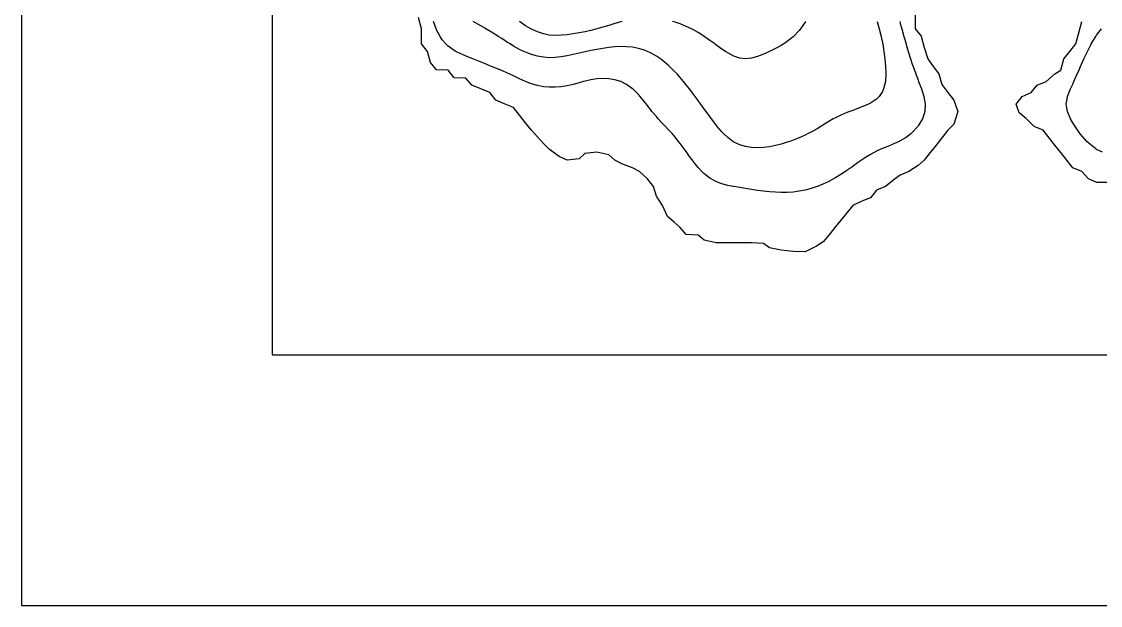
# Model space of a CAD drawing. Header units: metres. Extents: x 0 to 110, y 0 to 110.
# Drawn here: x 0 to 39.82, y 0 to 21.54 of the extents above; entities that cross this region are included whole.
import ezdxf

# ---------------------------------------------------------------- set-up
doc = ezdxf.new("R2010")
doc.units = ezdxf.units.M
for name, color, linetype in [('islands', 7, 'Continuous'), ('laser', 7, 'Continuous'), ('outline', 7, 'Continuous')]:
    doc.layers.add(name, color=color, linetype=linetype)

msp = doc.modelspace()

# ---------------------------------------------------------------- linework, layer by layer
at = {"layer": 'islands'}
for points in [[(9.25, 26.16), (9.25, 9.25), (43.82, 9.25)], [(32.98, 23.49), (32.98, 21.27), (33.2, 21), (33.31, 20.58), (33.45, 20.17), (33.64, 19.89), (33.86, 19.61), (33.97, 19.22), (34.19, 18.92), (34.41, 18.64), (34.55, 18.23), (34.41, 17.76), (34.19, 17.54), (33.75, 16.98), (33.53, 16.71), (33.31, 16.43), (33.09, 16.23), (32.75, 16.01), (32.43, 15.88), (32.21, 15.71), (31.88, 15.46), (31.55, 15.32), (31.33, 15.04), (31.01, 14.91), (30.68, 14.75), (30.46, 14.49), (30.24, 14.21), (30.02, 13.94), (29.8, 13.66), (29.58, 13.41), (29.34, 13.25), (28.92, 13.05), (28.48, 13.06), (28.04, 13.11), (27.6, 13.2), (27.38, 13.35), (26.94, 13.38), (25.63, 13.38), (25.19, 13.48), (24.97, 13.66), (24.53, 13.68), (24.31, 13.94), (24.09, 14.14), (23.84, 14.35), (23.65, 14.76), (23.43, 15.1), (23.32, 15.46), (23.1, 15.74), (22.81, 16.01), (22.55, 16.15), (22.15, 16.29), (21.89, 16.43), (21.67, 16.63), (21.23, 16.73), (20.79, 16.68), (20.58, 16.48), (20.14, 16.43), (19.84, 16.57), (19.48, 16.82), (19.26, 17.04), (18.82, 17.54), (18.6, 17.81), (18.16, 18.37), (17.85, 18.5), (17.5, 18.64), (17.28, 18.92), (16.62, 19.2), (16.4, 19.46), (15.96, 19.47), (15.74, 19.75), (15.31, 19.76), (15.09, 20.03), (14.98, 20.44), (14.76, 20.72), (14.76, 21.27), (14.65, 21.69)], [(40.12, 15.6), (39.68, 15.6), (39.38, 15.74), (39.13, 16.01), (38.8, 16.15), (38.36, 16.71), (38.14, 16.98), (37.7, 17.54), (37.37, 17.67), (37.09, 17.95), (36.82, 18.17), (36.71, 18.5), (36.93, 18.78), (37.26, 18.92), (37.48, 19.2), (37.81, 19.33), (38.13, 19.61), (38.36, 19.75), (38.47, 20.17), (38.69, 20.44), (38.91, 20.72), (39.02, 21.13), (39.13, 21.55)]]:
    msp.add_lwpolyline(points, dxfattribs=at)
at = {"layer": 'laser'}
for points in [[(32.412, 21.549), (32.433, 21.477), (32.487, 21.272), (32.566, 20.995), (32.646, 20.719), (32.652, 20.698), (32.723, 20.442), (32.807, 20.165), (32.872, 19.974), (32.902, 19.888), (33.003, 19.612), (33.091, 19.38), (33.109, 19.335), (33.209, 19.058), (33.296, 18.781), (33.311, 18.699), (33.348, 18.504), (33.34, 18.228), (33.311, 18.134), (33.248, 17.951), (33.091, 17.698), (33.075, 17.674), (32.872, 17.446), (32.817, 17.397), (32.652, 17.267), (32.433, 17.138), (32.395, 17.121), (32.213, 17.038), (31.993, 16.95), (31.774, 16.859), (31.74, 16.844), (31.554, 16.756), (31.335, 16.639), (31.214, 16.567), (31.115, 16.505), (30.895, 16.357), (30.801, 16.29), (30.676, 16.201), (30.456, 16.046), (30.407, 16.014), (30.237, 15.901), (30.017, 15.766), (29.963, 15.737), (29.798, 15.646), (29.578, 15.54), (29.38, 15.46), (29.358, 15.451), (29.139, 15.378), (28.919, 15.322), (28.7, 15.281), (28.48, 15.254), (28.261, 15.239), (28.041, 15.235), (27.821, 15.242), (27.602, 15.258), (27.382, 15.283), (27.163, 15.314), (26.943, 15.349), (26.724, 15.385), (26.504, 15.42), (26.284, 15.457), (26.267, 15.46), (26.065, 15.498), (25.845, 15.555), (25.626, 15.64), (25.454, 15.737), (25.406, 15.764), (25.186, 15.934), (25.109, 16.014), (24.967, 16.16), (24.864, 16.29), (24.747, 16.437), (24.656, 16.567), (24.528, 16.744), (24.458, 16.844), (24.308, 17.047), (24.252, 17.121), (24.089, 17.322), (24.02, 17.397), (23.869, 17.566), (23.762, 17.674), (23.649, 17.797), (23.5, 17.951), (23.43, 18.034), (23.263, 18.228), (23.21, 18.297), (23.047, 18.504), (22.991, 18.579), (22.828, 18.781), (22.771, 18.846), (22.562, 19.058), (22.552, 19.066), (22.332, 19.219), (22.116, 19.335), (22.112, 19.336), (21.893, 19.399), (21.673, 19.432), (21.454, 19.44), (21.234, 19.425), (21.015, 19.392), (20.795, 19.347), (20.742, 19.335), (20.575, 19.287), (20.356, 19.226), (20.136, 19.175), (19.917, 19.137), (19.697, 19.117), (19.477, 19.118), (19.258, 19.14), (19.038, 19.185), (18.819, 19.251), (18.602, 19.335), (18.599, 19.336), (18.38, 19.431), (18.16, 19.535), (17.996, 19.612), (17.94, 19.637), (17.721, 19.735), (17.501, 19.826), (17.342, 19.888), (17.282, 19.913), (17.062, 20.002), (16.843, 20.091), (16.654, 20.165), (16.623, 20.178), (16.403, 20.272), (16.184, 20.368), (16.03, 20.442), (15.964, 20.479), (15.745, 20.634), (15.655, 20.719), (15.525, 20.869), (15.447, 20.995), (15.305, 21.262), (15.302, 21.272), (15.198, 21.549)], [(31.576, 21.549), (31.652, 21.272), (31.722, 20.995), (31.774, 20.763), (31.783, 20.719), (31.829, 20.442), (31.866, 20.165), (31.891, 19.888), (31.899, 19.612), (31.88, 19.335), (31.817, 19.058), (31.774, 18.962), (31.656, 18.781), (31.554, 18.685), (31.335, 18.534), (31.28, 18.504), (31.115, 18.434), (30.895, 18.349), (30.676, 18.267), (30.573, 18.228), (30.456, 18.184), (30.237, 18.092), (30.017, 17.984), (29.957, 17.951), (29.798, 17.86), (29.578, 17.725), (29.496, 17.674), (29.358, 17.591), (29.139, 17.466), (29.009, 17.397), (28.919, 17.354), (28.7, 17.257), (28.48, 17.168), (28.356, 17.121), (28.261, 17.089), (28.041, 17.023), (27.821, 16.968), (27.602, 16.925), (27.382, 16.897), (27.163, 16.885), (26.943, 16.893), (26.724, 16.927), (26.504, 16.993), (26.284, 17.096), (26.246, 17.121), (26.065, 17.26), (25.917, 17.397), (25.845, 17.476), (25.678, 17.674), (25.626, 17.741), (25.468, 17.951), (25.406, 18.034), (25.265, 18.228), (25.186, 18.334), (25.063, 18.504), (24.967, 18.634), (24.858, 18.781), (24.747, 18.927), (24.649, 19.058), (24.528, 19.21), (24.429, 19.335), (24.308, 19.476), (24.191, 19.612), (24.089, 19.717), (23.918, 19.888), (23.869, 19.932), (23.649, 20.114), (23.583, 20.165), (23.43, 20.266), (23.21, 20.39), (23.097, 20.442), (22.991, 20.485), (22.771, 20.551), (22.552, 20.594), (22.332, 20.616), (22.112, 20.62), (21.893, 20.608), (21.673, 20.585), (21.454, 20.553), (21.234, 20.516), (21.015, 20.474), (20.854, 20.442), (20.795, 20.429), (20.575, 20.378), (20.356, 20.329), (20.136, 20.283), (19.917, 20.244), (19.697, 20.218), (19.477, 20.21), (19.258, 20.224), (19.038, 20.262), (18.819, 20.324), (18.599, 20.41), (18.533, 20.442), (18.38, 20.516), (18.16, 20.64), (18.031, 20.719), (17.94, 20.776), (17.721, 20.918), (17.595, 20.995), (17.501, 21.057), (17.282, 21.19), (17.137, 21.272), (17.062, 21.318), (16.843, 21.445), (16.666, 21.549)], [(22.15, 21.549), (22.112, 21.539), (21.893, 21.472), (21.673, 21.402), (21.454, 21.335), (21.236, 21.272), (21.234, 21.272), (21.015, 21.216), (20.795, 21.167), (20.575, 21.123), (20.356, 21.085), (20.136, 21.054), (19.917, 21.035), (19.697, 21.03), (19.477, 21.047), (19.258, 21.089), (19.038, 21.159), (18.819, 21.258), (18.794, 21.272), (18.599, 21.391), (18.383, 21.549)], [(28.94, 21.549), (28.919, 21.517), (28.752, 21.272), (28.7, 21.209), (28.496, 20.995), (28.48, 20.98), (28.261, 20.804), (28.131, 20.719), (28.041, 20.663), (27.821, 20.545), (27.602, 20.442), (27.601, 20.442), (27.382, 20.344), (27.163, 20.257), (26.943, 20.193), (26.724, 20.166), (26.504, 20.189), (26.284, 20.265), (26.065, 20.384), (25.98, 20.442), (25.845, 20.53), (25.626, 20.689), (25.586, 20.719), (25.406, 20.848), (25.191, 20.995), (25.186, 20.999), (24.967, 21.137), (24.747, 21.259), (24.72, 21.272), (24.528, 21.364), (24.308, 21.454), (24.089, 21.529), (24.022, 21.549)], [(39.898, 16.724), (39.679, 16.826), (39.651, 16.844), (39.459, 16.989), (39.316, 17.121), (39.239, 17.201), (39.074, 17.397), (39.02, 17.47), (38.88, 17.674), (38.8, 17.808), (38.718, 17.951), (38.601, 18.228), (38.581, 18.36), (38.56, 18.504), (38.581, 18.617), (38.608, 18.781), (38.715, 19.058), (38.8, 19.236), (38.841, 19.335), (38.966, 19.612), (39.02, 19.731), (39.087, 19.888), (39.207, 20.165), (39.239, 20.238), (39.338, 20.442), (39.459, 20.679), (39.482, 20.719), (39.654, 20.995), (39.679, 21.035), (39.852, 21.272)]]:
    msp.add_lwpolyline(points, dxfattribs=at)
at = {"layer": 'outline'}
msp.add_lwpolyline([(0, 0), (110.5, 0), (110.5, 110.5), (0, 110.5)], close=True, dxfattribs=at)

doc.saveas('drawing.dxf')
